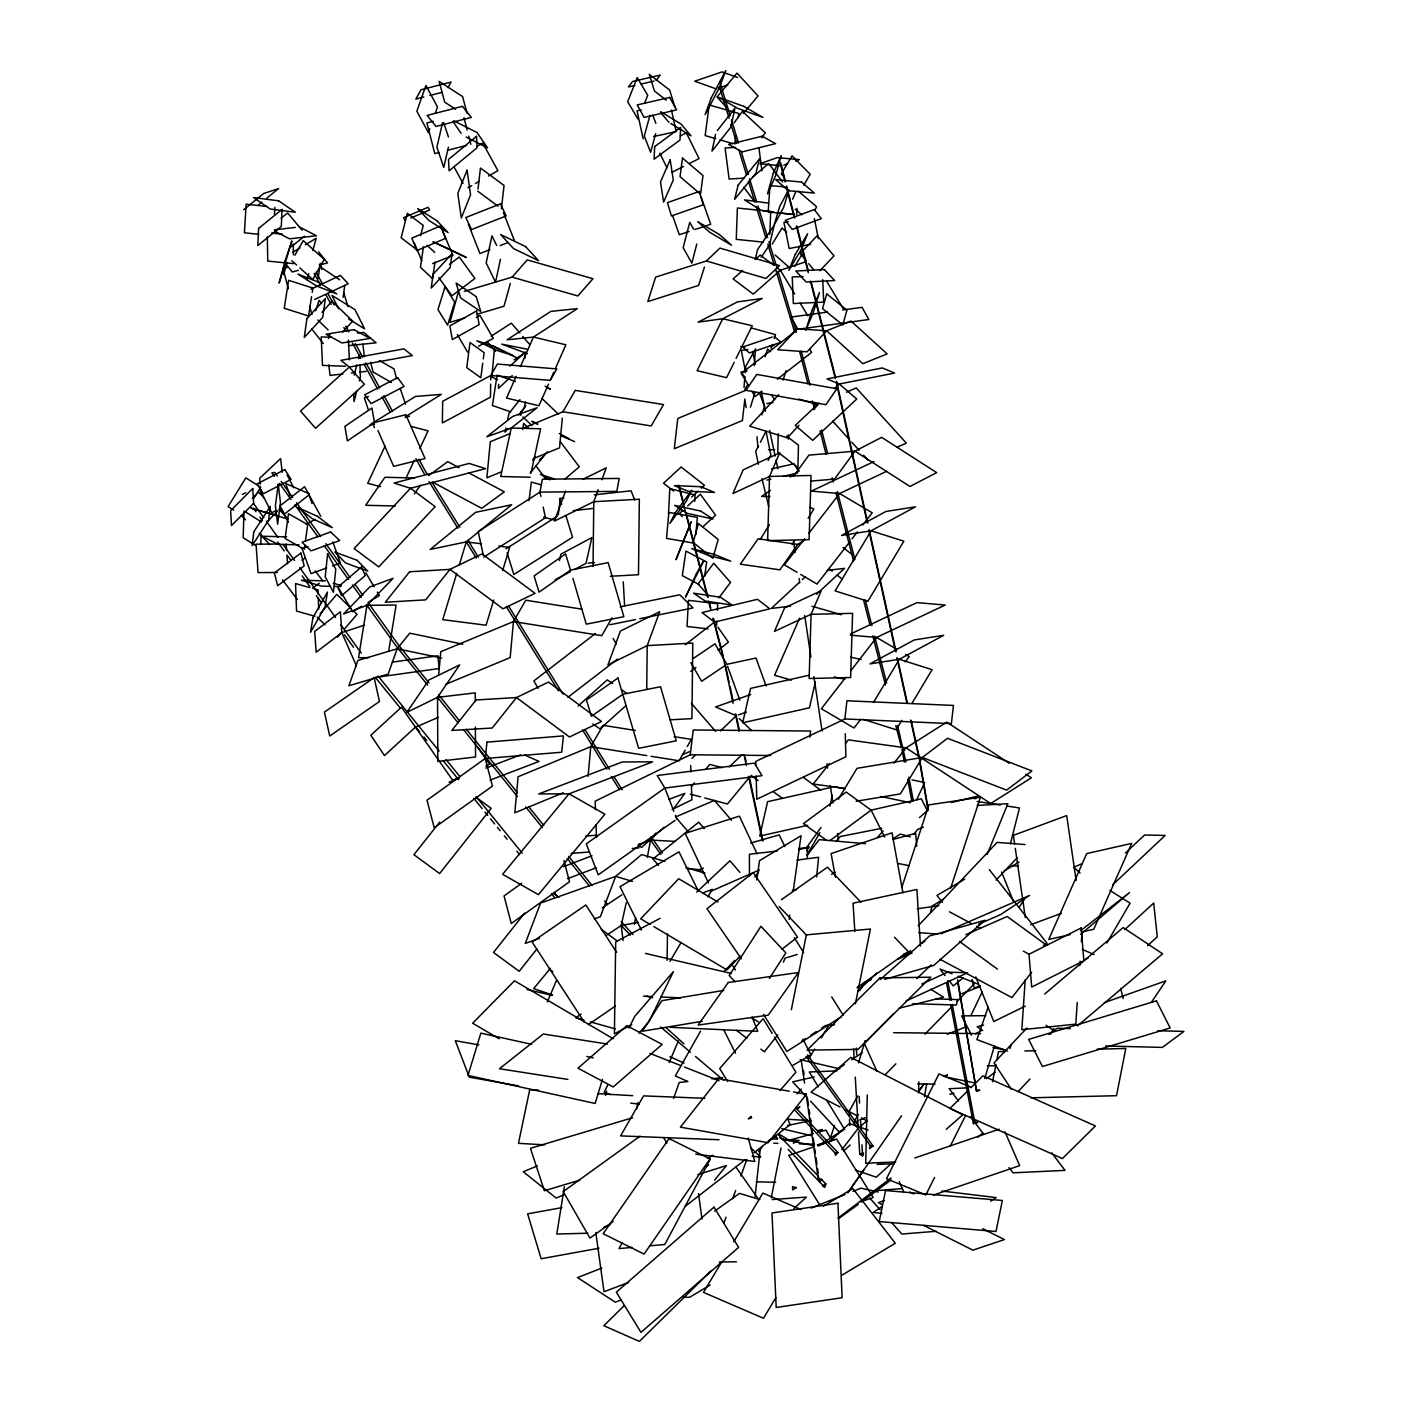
<?xml version="1.0" encoding="UTF-8"?>
<svg xmlns="http://www.w3.org/2000/svg" width="1412" height="1412" viewBox="0 0 1412 1412"><rect width="100%" height="100%" fill="white"/><g stroke="black" fill="none" stroke-linecap="round" stroke-linejoin="round"><path stroke-width="1.5" d="M593.04 566.441L593.799 501.701L598.194 489.752M646.714 688.756L647.225 645.602L659.686 611.731L620.397 631.058L607.919 664.911L647.225 645.602L692.78 643.095L691.915 718.62L670.206 719.82M667.099 960.284L667.47 934.003M490.652 384.152L490.458 397.143L442.362 422.947L442.68 401.308L490.794 375.504L497.359 364.049L556.769 368.92L550.186 380.357L490.794 375.504L490.723 379.828M867.268 1094.971L865.732 1163.241L895.667 1161.97M918.577 1092.782L918.824 1081.768M778.241 433.749L777.765 452.034L797.886 467.619L798.468 445.257L786.731 436.167M243.976 511.003L243.164 537.743L255.413 545.403M260.796 544.573L261.096 534.283M769.858 234.445L770.687 211.465L762.374 210.6M668.494 514.039L669.8 488.587L695.092 494.994L694.757 501.348M716.59 625.481L716.819 621.121M717.384 610.231L717.72 603.701L688.421 600.347L687.062 626.487L707.994 628.887M274.422 213.918L274.828 207.317M498.683 384.311L498.418 388.388L512.274 375.592M524.982 358.101L525.37 351.994L509.979 366.202M796.703 214.518L797.109 208.394M1025.218 979.84L1021.829 1029.719L1075.803 1024.141L1077.268 1002.449M1079.774 965.561L1080.056 961.219M1081.38 941.698L1081.98 933.032M744.018 387.417L744.848 376.969M745.165 372.786L745.66 366.52L755.526 348.923L754.202 365.655M438.638 675.007L440.773 651.691L513.456 621.58L601.741 635.665L611.996 617.874M588.063 776.353L590.781 746.666L603.065 725.309L635.365 730.463M695.798 534.671L697.351 517.357L668.864 512.415L666.517 538.378L692.992 542.985M562.329 418.128L559.54 447.816L533.312 458.653M816.595 876.976L818.607 857.278L796.88 860.12M639.177 843.864L638.753 847.941L632.188 848.471M755.12 1196.476L760.256 1148.997M976.733 1089.976L979.822 1090.258L976.574 1091.352L957.689 979.769M844.888 718.973L846.953 700.776L953.471 705.435L951.388 723.632L844.888 718.973L755.791 761.421L755.897 765.622M477.997 189.12L480.451 168.028L504.066 185.466L501.384 208.676M744.883 398.943L742.377 420.564L674.283 448.716L677.795 418.446L745.889 390.294L825.932 404.679L836.822 388.794L756.779 374.409L745.889 390.294M595.493 809.729L595.176 801.169L690.274 754.785L693.221 729.986L810.612 731.045L809.87 737.24M529.041 500.536L531.3 482.092L541.308 484.793M558.305 514.745L560.317 498.348M482.745 363.131L480.857 377.798L466.754 367.632L470.002 342.516L484.104 352.665L483.292 358.948M734.734 144.13L735.811 135.958M738.229 117.584L738.776 113.489L709.195 104.947L705.153 135.587L715.707 138.641M318.124 278.446L319.747 266.462L339.604 279.788M304.304 549.303L304.868 545.191M305.433 541.061L307.692 524.576L288.472 513.756L285.083 538.501L302.38 548.227M343.116 297.42L344.74 285.436M756.761 879.976L759.497 860.667L801.045 835.745L793.156 891.501M789.22 919.371L789.82 915.082M704.588 576.378L706.688 562.029L685.95 551.068L682.331 575.655L699.311 584.621M423.494 246.641L420.441 267.292L432.566 278.605L435.002 262.085M520.834 415.34L521.505 410.998M311.575 296.679L308.54 316.006L284.253 308.257L288.63 280.317L312.917 288.083L312.246 292.372M564.359 1186.786L556.805 1234.035L587.674 1233.223M388.671 651.161L396.101 605.06L366.979 605.342L343.645 613.92L369.732 586.933L393.065 578.355L366.979 605.342L358.524 657.727L368.92 657.621M924.507 1096.771L926.59 1084.028M522.652 429.495L523.658 423.371L528.053 427.677M634.376 924.242L635.629 917.765M647.278 857.331L650.614 840.069L655.68 833.151M771.323 1197.623L781.03 1147.991M992.565 1081.68L995.937 1064.507M996.784 1060.218L998.478 1051.622L1005.062 1051.463M791.355 1009.686L806.358 934.85L870.41 929.008L855.39 1003.861M505.92 427.977L505.037 432.16L507.773 428.736M507.667 419.611L508.991 413.345L519.951 399.614M525.511 401.873L524.205 408.139L518.716 415.004M636.583 1108.949L637.942 1102.507M715.566 134.334L711.983 151.137L730.904 127.08L734.928 108.177L717.367 130.522M500.466 259.261L495.541 282.171L486.152 262.914L491.958 235.839L496.671 245.476M531.018 473.02L540.637 428.771L511.25 428.03L486.787 436.785L512.644 416.487L537.107 407.75L511.25 428.03L500.695 476.497L530.1 477.238M623.08 940.516L621.209 925.495L626.31 902.533M559.452 560.582L560.899 554.157L591.84 537.601L586.015 563.335L574.402 569.548M815.342 681.996L809.447 707.8L742.677 722.803L750.549 688.403L808.97 675.271M829.956 806.04L832.409 795.291M442.538 122.738L436.926 147.13L443.739 167.463L448.416 147.13M755.226 259.473L757.52 249.642L774.147 225.338L769.54 245.017L761.227 257.16M930.632 911.94L932.026 906.133L943.181 899.409M420.652 235.645L423.229 225.443L407.362 213.3L401.167 237.781L417.052 249.942M1010.392 843.794L1019.499 807.964L1006.809 806.023M354.2 375.151L356.848 364.773M358.436 358.542L359.495 354.394L359.654 358.454M356.689 391.248L354.041 401.608L353.724 393.507M359.354 380.869L360.413 376.704L359.919 364.543M696.787 244.047L691.845 263.126L683.161 247.735L689.744 222.319L693.61 229.15M605.572 1095.359L606.666 1091.211M307.11 279.911L308.787 273.681M283.671 274.634L287.007 262.438M312.829 250.506L316.164 238.31L305.398 244.717M307.181 279.329L308.275 275.34M649.979 115.254L644.296 136.011L650.597 152.284L655.715 133.593M806.058 1056.335L870.286 1145.697L869.492 1148.556L873.057 1146.032L807.558 1054.905M458.017 293.29L449.916 322.36L464.477 318.018M510.367 283.371L503.996 306.227L476.956 314.294M858.478 1062.901L865.132 1040.556M984.746 1078.521L994.419 1046.01M456.747 573.396L442.733 619.639L486.081 625.234L493.723 600.012M459.288 564.994L466.295 541.873L511.691 504.755L475.615 512.327L430.201 549.444L466.295 541.873L481.474 543.832M502.654 570.589L509.644 547.468L498.807 546.073M602.483 1079.28L595.158 1103.478L468.007 1075.45L480.839 1033.125L531.689 1044.333M788.937 190.002L783.642 207.37L773.935 225.532L779.83 206.24L788.567 189.896M704.447 267.08L698.605 285.418L647.843 301.568L655.627 277.123L706.388 260.973L719.926 248.106L779.512 265.597L765.975 278.464L706.388 260.973M750.39 407.185L755.032 392.607M761.862 414.881L764.527 406.55L759.268 392.412M315.723 310.693L319.059 300.332L321.636 303.598M328.502 338.545L329.826 334.415M765.127 356.742L767.616 349.029L770.652 351.747M771.058 348.393L772.329 344.457M774.217 338.562L775.488 334.644L751.096 327.902M783.025 380.146L786.131 370.526M859.731 1154.028L862.608 1155.846L863.509 1153.074L859.731 1154.028L858.461 1132.053M901.791 887.53L928.849 804.875L980.44 797.198L950.682 888.113M830.415 1137.913L834.545 1125.541M988.312 1006.738L976.892 1039.603L1007.515 1051.075M429.813 128.774L428.418 132.728L416.84 111.213L425.93 85.461L437.508 106.977L435.408 112.925M673.577 1098.465L679.225 1082.492L687.909 1081.521M1009.862 1048.604L1011.274 1044.633M723.791 1223.41L726.015 1217.232M732.704 1198.682L735.67 1190.44M740.876 1176.019L746.807 1159.517M825.861 1183.944L822.596 1185.868L824.679 1187.174L825.861 1183.944L821.255 1179.197M565.506 491.147L554.492 521.01L593.799 501.701L639.354 499.213L638.489 574.737L610.284 576.272M601.865 479.78L606.26 467.831L582.697 479.427M644.543 103.323L647.72 95.275L637.2 77.572L627.687 101.752L638.206 119.438M783.431 962.119L785.037 958.166L797.215 954.477M987.164 854.454L1007.85 803.71L977.298 805.422M792.609 199.216L795.803 191.644M814.918 210.441L816.524 206.664L798.257 191.149M547.379 1001.902L556.522 980.369M669.217 1062.442L678.36 1040.909M799.598 618.174L774.57 675.254L791.426 680.107M516.104 376.422L506.555 398.06L538.96 405.756L548.509 384.117M520.428 366.59L533.454 337.08L577.314 308.646L550.927 311.364L507.049 339.798L533.454 337.08L565.877 344.793L555.463 368.391M550.256 380.181L553.716 372.327M385.088 446.068L367.702 483.31L380.516 486.628M406.126 477.891L414.351 460.241M419.841 448.486L428.083 430.836L411.016 426.406M916.6 799.81L923.819 784.454M970.962 1015.44L982.152 992.036M628.993 1028.06L634.606 1016.552L673.436 971.562L649.114 1021.494L639.054 1033.16M607.937 1084.61L604.195 1092.235L610.284 1094.635M734.187 362.302L726.58 377.675L697.087 370.668L722.75 318.741L762.109 298.479L737.435 301.903L698.075 322.165L722.75 318.741L752.243 325.766L736.076 358.454M859.749 990.642L863.491 983.07L871.416 979.504M934.567 1177.484L925.813 1194.94L886.489 1178.72L938.962 1073.914L970.415 1086.887M950.117 1146.42L965.649 1115.374M758.509 445.892L755.702 451.328L758.385 464.23M760.38 442.256L765.992 431.366L770.881 455.017L768.093 460.471M622.11 1242.772L619.021 1248.596L632.099 1247.414M710.342 1159.005L664.823 1244.466L649.555 1245.843M974.615 1121.481L977.633 1122.575L973.433 1123.652L974.615 1121.481L952.27 1004.532M857.772 1095.888L849.353 1111.103L849.442 1115.251M853.96 1122.169L858.178 1114.562M744.671 389.836L747.636 384.558M447.939 87.65L451.063 82.072L421.041 89.768L415.816 99.069L423.829 97.004M700.564 1031.095L675.324 1075.944L687.167 1081.186M294.914 255.201L303.262 240.605L324.23 259.42L312.74 279.488L299.838 267.909M685.208 750.09L679.066 760.768L651.073 756.303M687.256 746.524L691.368 739.394L674.142 736.64M562.911 411.757L575.284 390.383L663.534 404.573L651.179 425.947L562.911 411.757L522.564 428.436M806.252 848.047L820.972 827.52M806.923 855.125L819.931 832.603M1106.832 943.039L1130.077 903.203L1109.885 890.425M669.959 961.396L681.113 942.439M707.853 896.902L712.319 889.313L702.558 893.002M803.746 185.166L810.188 174.241L792.008 155.832L781.26 174.029L784.295 177.1M873.481 702.47L899.32 659.28L943.71 635.312L914.27 639.954L869.88 663.922L899.32 659.28L932.114 669.676L911.887 703.458M901.774 720.367L896.161 729.757L863.367 719.361M721.408 1262.416L703.476 1292.386L763.486 1318.278L775.823 1297.663M733.728 1241.819L762.868 1193.105L800.886 1209.502M809.076 1058.294L814.636 1049.045M821.29 1037.944L829.056 1025.006M838.304 799.28L856.996 768.322L922.336 757.467L947.576 738.282L1031.89 770.934L1006.65 790.138L922.336 757.467L900.344 793.915L856.078 801.257M772.135 244.17L782.001 228.091L786.713 232.221M794.568 266.568L802.228 254.072M760.274 539.525L769.381 524.682M792.185 544.308L794.462 540.602M808.123 518.345L813.806 509.061L809.906 507.332M254.054 497.959L260.708 487.175L245.829 477.874L228.091 506.626L233.668 510.12M769.399 978.445L785.849 952.906L760.944 926.307L729.21 975.568L735.087 981.817M1050.369 1034.025L1053.987 1028.642M1151.345 1002.379L1165.818 980.863L1104.29 1002.644M1019.164 907.192L1024.018 900.009M414.369 493.935L420.388 485.181M864.038 1169.454L847.747 1192.893L901.562 1115.833M919.071 1090.911L924.083 1083.692M919.088 1090.805L924.083 1083.639M797.709 544.432L779.865 569.83L740.312 564.182L758.156 538.784L797.709 544.432L804.769 540.002M806.746 850.43L809.252 846.865L799.015 849.671M841.87 1149.633L857.561 1129.176M754.89 877.011L758.703 871.751M734.063 122.897L742.465 111.354L765.339 132.869L761.739 137.811M793.668 476.038L808.952 455.123L854.966 451.187L881.653 437.332L936.668 472.632L909.963 486.487L854.966 451.187L834.563 479.074L810.47 481.139M758.615 1151.698L762.427 1146.473M673.436 808.97L684.838 793.403L668.917 799.368M519.793 413.981L525.899 405.738M656.103 80.572L660.198 75.118L632.558 81.49L628.464 86.944L634.853 85.479M718.814 597.929L730.533 582.415L713.731 563.264L698.128 583.95L707.924 595.123M807.187 855.284L819.189 839.628L865.556 843.705M804.593 538.749L784.384 564.835L797.074 572.319M808.635 533.524L839.593 493.529L886.612 471.326M849.336 542.349L817.018 584.074L800.71 574.455M852.018 538.872L857.402 531.918M862.785 524.946L872.21 512.785L839.593 493.529L811.37 491.111L874.063 461.512M845.629 677.425L821.396 708.718L854.013 727.974L860.755 719.273M851.012 670.471L876.605 637.43L945.175 605.042L916.935 602.624L850.324 634.076M905.18 661.893L909.222 656.668L905.604 654.533M1031.642 972.286L1011.927 997.596L939.968 959.295M913.635 834.457L917.588 829.444L923.483 827.15M439.679 822.102L413.91 854.701L439.626 873.551L491.164 808.37L475.738 797.056M524.699 913.017L493.512 952.465L519.21 971.315L536.842 949.023M777.747 1034.908L764.351 1051.816L760.874 1049.134M829.409 763.645L813.188 784.031L845.276 788.478M845.611 743.259L848.33 739.87L906.063 747.866L990.677 803.534L1031.378 777.783L1025.853 774.164M893.902 763.151L906.063 747.866L946.764 722.132L1009.298 763.274M532.677 460.259L535.289 456.994M530.259 473.055L547.256 451.805M714.56 1180.15L726.456 1165.553L697.81 1174.643M691.721 786.29L694.492 782.919M705.612 769.452L709.777 764.386L722.15 767.687M749.648 777.041L727.445 803.993L704.747 797.957M550.451 968.297L533.63 988.647L552.41 994.931M743.383 113.454L758.032 95.928L737.011 73.089L717.014 96.987L726.827 107.647M835.975 841.587L840.228 836.539L881.847 828.279M877.487 837.51L883.171 830.803M320.065 613.92L336.85 594.364L350.829 608.219M337.468 637.2L341.669 632.311M344.457 629.046L357.042 614.379L353.935 611.29M779.971 1090.523L795.891 1072.22L774.447 1037.132M797.074 1093.876L801.292 1089.058M512.115 277.14L527.241 259.914L592.969 278.729L577.843 295.955L512.115 277.14L464.266 291.419M795.68 1107.732L837.863 1152.616L835.445 1155.316L835.18 1153.127L794.497 1109.85M322.024 312.246L331.996 301.18L352.647 321.106L342.675 332.173M778.665 394.725L749.666 426.159L787.402 437.844L798.998 425.277M813.506 409.551L817.848 404.838L798.98 398.996M1026.93 1027.954L994.03 1062.883L1011.521 1089.534M1018.017 1091.705L1029.966 1078.997M918.294 925.725L997.119 842.399L1025.041 844.553M996.007 880.117L1017.222 857.702M819.86 270.769L833.998 255.872L817.195 235.663L800.233 253.525L805.828 260.267M740.153 956.048L726.986 969.92L653.809 926.572M267.698 521.328L277.635 510.862M724.091 971.35L734.752 960.46M893.425 1013.834L864.373 1043.486L876.976 1071.443M885.165 1074.744L895.861 1063.818M924.913 1034.166L952.447 1006.085M957.036 1001.39L973.856 984.235L972.056 980.246M252.324 498.401L258.52 492.117L264.256 497.977M624.086 1305.747L603.824 1325.709L639.389 1341.4L711.136 1270.729M967.908 1090.664L949.905 1108.455L1062.406 1158.581L1095.43 1125.964L982.928 1075.838L970.927 1087.699M691.968 758.42L695.128 755.367M720.438 730.957L736.252 715.707L715.584 706.953L750.76 694.51M729.21 766.981L741.865 754.785M857.878 991.083L876.94 972.886M916.865 978.551L931.179 964.908M696.681 892.119L729.951 860.79L739.923 872.387M1125.488 852.972L1144.567 835.004L1165.147 835.445L1112.656 884.847M818.854 403.232L795.274 425.365L812.73 440.35L856.749 399.014L839.293 384.029L826.991 378.91L882.306 367.932L894.608 373.05L839.293 384.029L834.563 388.459M799.227 582.503L771.27 608.448L790.596 606.172M802.334 579.608L805.44 576.731M816.507 594.311L844.447 568.365L827.273 570.377M691.668 497.042L698.075 491.147M701.287 488.199L704.482 485.251L681.131 467.037L663.516 483.239L673.524 491.041M682.878 510.35L679.684 513.28L682.208 516.774M687.644 505.955L700.405 494.235L715.549 515.168L702.805 526.888M818.342 1179.108L819.454 1181.72L821.925 1179.444L818.342 1179.108L806.111 1094.035M1124.782 929.608L1153.692 903.062L1157.275 936.827L1147.638 945.669M860.808 1126.211L867.286 1120.263M843.723 1150.939L850.2 1145.008M828.438 1142.626L849.371 1123.564L857.684 1126.405M892.384 1162.535L876.27 1177.202L855.495 1170.071M793.95 1208.443L806.481 1197.094L772.135 1199.547M578.126 706L607.266 679.86L612.614 683.567M625.904 705.665L600.012 728.91L592.881 723.95M664.169 827.15L641.507 847.465L637.942 844.994M919.477 817.636L927.596 810.4M974.792 798.927L978.039 796.033L951.37 802.51M880.223 979.593L929.573 935.962L984.87 920.271L933.861 965.349L884.724 979.31M742.659 270.504L733.093 278.923L753.284 294.102L780.377 270.239L805.158 261.997M755.402 259.279L760.185 255.06L773.652 265.174M946.234 1129.3L962.755 1114.809L850.73 1057.359L811.088 1092.147L840.052 1107.008M539.384 459.818L542.614 457.047M564.712 479.286L579.273 466.79L560.405 441.779M1080.639 930.684L1129.529 892.596L1080.745 934.338M1044.668 994.048L1123.175 927.578L1162.606 953.824L1077.427 1025.959M752.384 177.312L768.746 163.51M243.658 209.77L263.62 193.532L278.605 188.555L266.956 198.033M258.643 204.811L261.961 202.093M963.266 977.775L953.276 985.894L949.164 980.722M281.094 218.189L287.624 212.947L302.115 230.227M291.366 246.729L304.445 236.245M977.722 1137.207L982.823 1133.183M837.969 1218.079L891.078 1177.961M891.007 1179.92L861.691 1201.841M796.121 330.62L741.282 373.421L748.713 385.882M761.915 391.212L755.067 396.56L751.89 391.212M777.341 379.175L811.618 352.418L809.5 348.852M782.089 949.129L797.515 937.091L753.267 872.634L706.988 908.728L741.406 958.854M684.573 1206.872L745.165 1159.676M753.814 1152.933L790.173 1124.623L787.472 1118.586M685.314 644.719L714.419 622.11L769.822 608.837L757.467 599.306L702.064 612.596L714.419 622.11M690.786 671.459L695.922 667.452M718.161 650.173L728.433 642.178L717.914 627.122M595.476 633.494L533.877 680.919L538.113 688.297M567.942 697.263L617.556 659.069M449.475 264.397L459.306 256.984L474.891 278.482L451.964 295.779L438.761 277.582M301.974 560.299L305.327 557.793M312.493 588.257L319.236 583.244M1048.939 1034.431L1057.217 1028.271L1070.314 1028.589M830.15 840.44L871.116 810.117L921.295 798.786L927.119 810.364M986.406 1078.627L995.248 1072.132M428.683 475.65L447.763 461.653L459.077 467.69M838.887 1218.45L858.196 1204.401M640.042 1136.166L563.194 1191.569L589.969 1238.112L613.214 1221.362M521.699 883.277L504.066 895.932L511.285 923.519L569.513 881.759L563.953 860.543M714.631 1211.108L739.517 1193.405L759.885 1199.529M675.06 820.301L598.264 874.822L586.28 843.846L664.858 788.055L762.021 775.665L754.379 763.133L657.215 775.523L664.858 788.055L673.859 811.282M781.454 899.673L827.45 867.215L860.985 902.233M856.943 987.747L908.251 951.547L894.52 937.233M570.536 570.113L539.066 592.14L534.089 575.919L565.559 553.892L570.536 570.113L608.148 562.611L623.857 616.691L586.245 624.192L572.954 578.443M374.145 677.619L324.425 712.107L329.737 736.005L379.457 701.499L374.145 677.619L439.22 668.529L437.808 655.786L392.254 662.14M588.451 1024.582L615.314 1006.085M581.109 1014.134L575.725 1017.823L584.091 1020.152M374.462 422.541L347.387 440.915L344.881 426.389L371.938 408.015L374.462 422.541L405.844 414.722L425.047 458.547L393.666 466.366L377.957 430.501M770.546 490.37L761.58 496.442L769.875 496.583M790.296 476.991L799.263 470.92M693.38 658.363L715.001 643.801L726.862 664.311L756.002 658.045L766.081 685.914M725.062 665.511L701.64 681.29L690.856 662.652M833.504 1071.937L844.358 1064.666M851.595 1059.812L862.432 1052.54M602.183 907.969L621.915 894.784M606.86 935.079L621.209 925.495L638.048 922.371M910.634 950.717L898.05 959.083L912.152 952.976M921.401 943.551L925.001 941.169M892.931 838.94L900.274 834.068L910.316 836.822M704.959 1167.406L708.612 1165.006M801.822 1041.05L805.475 1038.667M810.929 1035.102L816.383 1031.537M821.837 1027.971L825.473 1025.589M882.359 1206.43L873.234 1212.378L881.918 1213.438M990.677 1201.135L996.148 1197.57L941.928 1191.04M491.094 336.232L511.373 323.171L519.881 333.073M514.197 359.831L525.264 352.7M483.698 557.158L545.473 517.745L543.179 507.067M841.552 1016.64L786.872 1051.463L763.504 1014.434M841.499 1131.047L818.042 1145.979L833.962 1139.643M854.136 1122.999L857.755 1120.687M505.902 548.88L557.281 516.227M831.562 874.399L835.233 872.104M405.12 416.893L441.356 394.354L415.41 396.472L370.138 424.641L374.462 424.288M361.543 606.313L352.629 611.678L339.039 588.91M368.691 602.024L379.387 595.582L377.304 592.087M1004.144 870.957L1019.04 861.991M823.249 1206.254L852.848 1188.551L895.314 1243.231L841.676 1275.354M292.813 252.183L299.997 247.912M710.165 1285.026L689.674 1297.24L683.231 1297.31M964.59 879.235L936.968 895.437L942.333 902.286M1043.362 945.458L1047.033 943.287L989.353 869.704M792.238 1065.707L810.876 1054.905L803.04 1039.214M1084.61 959.931L1088.405 957.76M477.132 146.266L482.763 143.053L497.906 170.675L488.534 176.023M467.937 187.796L471.679 185.66M475.42 183.507L479.18 181.371M768.428 1140.702L775.965 1136.431M707.483 1158.422L713.06 1155.316M306.122 524.293L315.282 519.316M476.303 317.418L479.974 315.441L493.3 338.333L478.615 346.222M975.551 1033.813L981.181 1030.795M555.075 579.873L570.536 571.613M660.039 918.365L615.703 941.857L614.397 1033.831L631.746 1024.653M275.446 510.862L271.757 512.75L259.543 489.152M680.478 135.834L686.338 132.887L699.064 158.603L689.303 163.527M671.724 172.423L683.443 166.492M1025.2 1006.138L993.801 1021.529L975.78 976.927M672.094 809.482L691.915 799.81L691.368 784.807M242.352 494.394L245.812 492.735M310.887 289.213L340.433 275.375L348.199 283.794L314.7 299.468M793.315 1143.208L799.192 1140.472L781.948 1139.413M830.38 1025.924L834.351 1024.106M921.807 984.023L947.646 972.162L967.679 972.727L906.063 1000.967M846.618 392.148L856.219 387.912L906.345 443.139L896.744 447.375M710.289 891.519L759.515 869.88M965.843 934.638L1007.144 916.494L1046.892 945.405M438.391 717.296L415.075 727.462L384.47 755.561L370.826 735.264L401.432 707.183L452.758 780.359L458.582 777.818M485.781 765.957L489.664 764.263L478.368 748.395M1073.932 867.197L1081.91 863.72M940.886 933.861L1029.489 895.455L1000.737 914.552L978.587 924.154M410.733 218.048L429.548 210.017L428.048 207.282L403.585 217.713L405.103 220.448M682.49 754.661L690.256 751.343M675.501 816.983L714.384 800.41L731.504 820.266M510.438 433.431L490.264 441.762L486.893 477.821L501.013 471.979M445.539 684.379L510.156 657.621L513.456 621.58L525.758 600.206L581.744 609.154M563.247 792.75L514.798 812.818L518.08 776.776L590.781 746.666L646.767 755.614M537.46 1165.888L523.252 1171.731L556.116 1198.047L564.235 1194.711M432.637 263.62L452.987 255.36L442.574 231.056M686.444 868.398L699.364 869.651L703.317 868.062M811.07 1208.09L844.994 1194.552M852.972 1191.357L860.949 1188.163L878.193 1192.028M859.731 1119.892L865.697 1117.527M961.678 993.748L979.822 986.617M947.223 1034.272L965.367 1027.142M489.999 249.589L479.921 253.542L468.343 224.102M500.095 245.635L508.161 242.476M601.777 1268.082L577.49 1277.578L615.297 1302.217L621.368 1299.834M980.405 985.682L974.262 988.065L972.197 979.663M449.034 782.16L459.253 778.259M485.834 768.128L520.587 754.873M489.999 780.165L539.049 761.456L524.452 754.908M563.388 866.686L591.999 855.76M567.536 878.705L596.164 867.798M603.718 1227.257L609.878 1224.928M628.64 1282.414L604.001 1291.733L595.793 1232.482M638.683 844.535L650.614 840.069L674.812 841.375M1030.689 924.719L1061.436 913.317M307.94 546.462L302.062 548.562L311.011 573.607L326.684 567.995M332.561 565.877L340.398 563.07L332.826 541.89M539.49 938.362L525.282 943.41L540.567 903.08L615.65 876.411L641.613 854.578L664.893 861.391M594.275 918.894L600.365 916.741L615.65 876.411L632.576 881.388M738.335 714.966L746.613 712.054M783.819 165.116L787.702 163.757M795.485 161.021L799.368 159.644L777.359 157.597L759.868 163.757L781.877 165.804M813.718 1146.862L788.761 1155.404L819.684 1204.718M817.866 1145.432L836.575 1139.043L873.234 1197.5L860.755 1201.771M718.143 88.232L727.904 84.914M914.905 1157.946L999.096 1129.194M933.403 1195.082L1019.658 1165.624L1004.938 1131.771M772.24 337.062L742.641 347.052L749.437 352.929L781.012 342.286L774.2 336.409M689.127 231.48L679.313 234.763L672.73 216.071M695.004 229.503L710.713 224.261L701.199 197.256M884.23 1200.624L878.317 1202.618L882.253 1204.595M364.543 625.075L341.828 632.629L316.129 652.22L314.7 631.393L340.38 611.802L341.828 632.629L356.424 665.882M368.461 396.472L364.314 397.813L368.355 409.762M405.438 417.528L409.586 416.187M632.594 1117.739L530.453 1148.309L544.361 1190.74L579.803 1180.132M750.602 843.088L779.195 834.898L784.86 846.547M788.673 1140.402L813.541 1133.554M817.672 1132.406L825.967 1130.129L830.98 1138.99M817.477 1144.761L823.69 1143.049M983.599 1025.041L977.21 1026.789L982.699 1030.478M892.843 839.487L915.647 833.309L916.776 846.335M433.255 121.308L426.901 122.95L434.79 153.59L439.026 152.496M447.516 150.307L466.595 145.401M429.83 95.469L441.85 92.398M287.289 267.345L283.053 268.421L288.295 288.86M298.444 270.327L292.196 271.916L284.589 262.455M319.218 265.032L327.531 262.914L318.635 251.883M949.782 1094.282L954.018 1093.206M899.091 1008.203L943.534 997.19L930.737 989.247M641.225 84.014L653.985 81.066M771.552 468.925L794.003 463.754L798.398 470.814M766.84 480.098L770.917 479.162M783.166 476.338L797.445 473.038M814.177 1076.95L792.679 1081.874L807.54 1097.918M843.07 1130.606L838.763 1131.594L810.523 1101.113M1070.172 934.603L1048.763 939.439L1086.71 853.572L1131.683 843.423L1093.718 929.29L1083.004 931.708M832.286 787.155L767.598 801.681L759.744 836.08L807.735 825.296M641.172 109.924L637.041 110.824L643.166 138.8M653.491 136.54L676.172 131.616L671.459 110.083M903.715 954.035L910.105 952.659M787.578 1125.452L810.982 1120.651L788.214 1119.31M620.186 606.842L679.772 594.787L692.992 607.937L639.777 618.703M609.984 624.739L635.524 619.568M835.18 1153.127L837.863 1152.616M788.214 221.649L783.925 222.478L789.184 248.53L810.629 244.329M766.928 403.603L773.158 402.402M561.923 1207.631L527.647 1213.843L541.149 1258.745L598.97 1248.243M792.308 890.319L796.597 889.56M747.107 370.932L740.982 372.027L744.901 377.198M723.95 990.377L661.893 1000.667L642.372 1031.219L702.293 1021.3M747.866 349.452L741.335 350.476L745.501 371.78M769.628 346.099L773.988 345.428M917.323 908.816L938.821 905.621M827.661 312.052L791.108 317.082L797.833 329.278L868.804 319.518L862.061 307.322L842.717 309.987M777.306 851.03L749.419 854.242L749.454 875.775M798.751 848.541L807.329 847.553L807.329 858.319M274.599 229.803L295.302 227.42M711.789 1078.803L722.626 1077.585M342.816 373.986L330.055 375.398L328.784 364.949M351.306 373.033L355.559 372.556M359.813 372.08L366.185 371.374M563.865 498.189L559.523 498.648L561.711 504.19M594.223 494.853L631.093 490.811L634.729 500.042M573.29 510.614L592.811 508.479M357.324 333.055L363.749 332.402L376.104 342.816L348.287 345.658M588.133 563.141L594.487 562.558M825.914 1025.43L834.457 1024.653M585.874 836.045L596.799 835.163M571.03 853.466L588.504 852.036M872.581 1190.969L902.497 1188.551M936.085 1231.282L901.88 1234.053L891.696 1222.651M735.581 147.377L725.08 147.995L729.121 179.024L743.842 178.159M803.075 276.487L792.238 276.999L793.367 303.545L823.69 302.133L822.737 279.664M968.685 1087.787L949.182 1088.723L958.501 1100.989M837.122 1070.878L809.235 1071.99L818.378 1086.852M877.152 1164.37L894.325 1163.664M1024.812 1050.969L1035.79 1050.704M1097.248 1049.169L1125.788 1048.463L1116.521 1095.694L1030.901 1097.812M719.29 1262.01L736.446 1261.834M985.788 1015.669L961.625 1015.881L971.509 1035.084M987.306 1065.813L996.078 1065.725M279.7 544.026L256.049 544.185L258.061 572.601L277.405 572.478M768.481 449.704L774.747 449.757M690.274 754.785L770.705 755.508M893.655 1032.701L980.652 1033.637M917.676 1083.922L935.079 1084.098M414.599 477.944L384.911 477.291L365.655 505.302L395.342 505.973M286.724 536.842L261.802 536.242L278.217 544.326L298.991 544.82M1157.699 1030.742L1183.909 1031.395L1162.394 1047.404L1105.614 1045.992M773.582 1143.208L777.888 1143.314M799.386 1143.861L814.442 1144.249M756.338 1181.791L775.682 1182.285M325.325 580.879L301.568 580.244L321.459 586.086L330.108 586.315M334.432 586.421L340.91 586.598M936.032 998.902L957.777 999.59L956.383 1005.026L912.876 1003.65M331.644 337.291L321.195 336.903L322.518 365.39L345.499 366.255M704.835 1098.307L643.572 1095.888L620.574 1135.883L719.043 1139.749M643.448 996.184L652.168 996.572M660.887 996.978L680.496 997.878M670.576 1027.318L757.75 1031.325L752.208 1017.117M538.501 1090.152L529.729 1089.64L518.469 1143.332L544.767 1144.867M597.664 1093.629L632.717 1095.677M771.164 1138.743L777.624 1139.131M918.683 932.626L938.027 934.109M785.284 186.913L769.928 185.625L768.181 212.118L794.515 214.324M850.536 635.188L876.605 637.43L896.532 649.185M271.563 233.068L282.329 234.127M293.555 263.62L267.733 261.096L267.327 237.022M1012.122 865.627L1018.37 866.244M752.119 1156.216L760.786 1157.081L751.078 1148.132M758.209 210.176L737.382 208.023L736.252 239.352L763.31 242.14M266.639 206.434L246.165 204.21L244.4 232.786L258.731 234.339M870.286 1145.697L873.057 1146.032M630.687 1103.107L639.424 1104.202M695.798 1154.169L754.838 1161.476L748.219 1138.125M767.952 203.063L744.459 199.869L761.086 210.317L773.917 212.065M780.324 212.947L791.002 214.395M977.228 801.504L1000.473 805.052M607.442 1044.033L543.267 1034.025L499.46 1068.743L567.906 1079.421M789.308 1091.211L718.655 1078.697L680.407 1127.164L768.199 1142.714L806.428 1094.247L793.579 1091.97M992.971 1047.722L1005.926 1050.016M478.844 1044.88L455.299 1040.679L469.296 1077.162L518.539 1085.952M526.994 349.152L501.772 344.157L527.364 353.688M782.707 1139.36L814.336 1145.679M898.279 863.509L909.099 865.68M857.666 986.812L861.991 987.676M947.576 1077.374L975.41 1083.075M462.889 644.207L409.78 633.176L397.125 648.779L388.194 674.053L348.905 685.773L357.836 660.498L397.125 648.779L441.744 658.027M850.518 657.198L861.108 659.439M834.245 676.983L844.835 679.207M912.011 779.865L924.719 782.548M834.368 786.678L844.958 788.92M880.929 796.509L910.563 802.757M586.774 1056.458L593.146 1057.87M645.46 953.418L731.275 973.45M646.237 996.148L652.679 997.649M526.976 989.477L552.357 995.425M800.163 1059.582L839.84 1068.902M781.701 1128.7L810.929 1135.566M690.292 794.126L700.617 796.862M543.532 517.127L553.539 519.81M740.7 346.434L744.759 347.546M286.548 518.681L250.93 508.143L274.387 514.78M590.357 1021.9L615.438 1028.924M309.846 587.604L295.549 583.562L296.555 611.078L314.947 616.285M313.923 588.769L318.018 589.916L318.177 594.152M719.943 139.859L732.616 143.53M811.953 606.225L841.428 614.732M333.285 583.209L341.245 585.556M686.038 867.586L705.082 873.181M554.281 478.986L540.39 474.361L549.833 479.851M861.832 1127.835L868.08 1129.971M515.38 381.452L497.112 375.151L492.417 405.526L510.685 411.845M737.646 77.501L722.009 71.906L694.704 81.208L716.202 88.903M779.724 1137.896L783.501 1139.36M649.979 1053.405L680.46 1065.442M684.52 1067.048L719.079 1080.692M939.986 968.985L952.094 973.803M958.166 976.221L978.357 984.252M1082.316 949.482L1094.106 954.494M546.515 387.488L550.503 389.2L545.138 386.129M537.743 423.829L531.83 421.27L537.566 424.288M560.811 435.637L574.613 441.621M669.994 1056.723L684.026 1063.059M504.172 351.641L494.606 347.034L491.835 376.969L497.589 379.722M509.908 354.412L517.551 358.101M909.857 1192.028L913.793 1194.023M982.734 1228.687L1004.409 1239.577L972.868 1250.149L923.624 1225.387M453.781 120.779L477.079 132.551L487.511 147.836L466.154 137.035M845.859 1109.973L857.437 1115.921M861.302 1117.898L867.092 1120.881M299.432 226.961L316.464 235.769L289.548 238.84L274.405 231.021M559.311 433.537L568.877 438.602M468.502 472.72L504.313 491.817L481.757 508.338L432.743 482.198M949.464 911.817L970.856 923.219M976.68 926.325L980.581 928.39M1023.347 951.158L1029.189 954.265M379.404 360.572L394.001 368.885L396.613 378.734M391.406 382.458L373.139 372.062L370.526 362.213M613.161 1038.738L514.48 980.793L472.667 1023.223L499.23 1038.826M718.09 902.074L678.695 878.741L640.677 918.806L650.067 924.348M751.255 1017.575L758.456 1021.97M660.975 111.795L681.202 124.203L690.997 135.87L670.771 123.479M348.605 318.953L364.596 328.82L355.012 309.652L331.908 295.39L338.615 308.804M778.7 1133.818L789.714 1140.649M245.723 512.097L261.467 521.946M455.529 109.218L444.692 102.176L439.15 81.367L462.624 96.616L467.054 113.278M1046.133 1025.341L1055.099 1031.307M621.527 689.744L626.875 693.468M826.655 840.405L803.463 823.62L846.141 792.044L871.116 810.117L884.689 837.104M959.472 941.486L997.49 969.144M601.247 929.308L617.256 940.974M549.286 969.038L552.833 971.632M803.34 777.412L820.813 790.226M751.043 775.347L758.032 780.483M773.758 792.026L782.495 798.433M553.628 893.567L558.764 897.344M477.768 191.238L498.012 206.187M777.024 267.698L780.377 270.239L794.656 293.943M666.34 100.199L654.444 91.003L649.308 74.342L669.694 90.103L674.83 106.765M736.57 1030.354L746.983 1038.402M842.999 547.45L851.595 554.139M828.667 568.506L832.109 571.172M837.263 575.196L842.417 579.202M660.622 1026.983L690.45 1052.24M695.428 1056.441L723.597 1080.286M795.185 209.117L801.839 214.748M775.117 255.025L789.237 267.397M291.772 260.673L296.626 265.015M666.252 1027.848L683.973 1043.856M1073.685 867.127L1080.056 873.022M427.13 245.335L434.702 252.413M541.731 398.308L558.446 414.157M522.828 416.875L531.953 425.524M317.824 319.995L328.149 329.949M739.323 718.673L751.59 730.569M317.276 617.185L325.042 624.881M699.364 869.651L702.399 872.704M241.275 515.433L245.582 519.828M778.33 1134.771L818.183 1176.019M774.429 1135.177L777.465 1138.319M788.125 1149.35L824.679 1187.174M779.195 906.592L806.623 935.238M279.064 509.379L288.083 518.945M259.243 533.365L269.763 544.538M633 934.656L621.192 921.612M621.209 925.495L630.246 935.115M832.603 421.094L848.806 438.955M851.754 442.203L859.131 450.322M863.562 455.193L867.974 460.065M869.845 1198.188L880.047 1209.607M704.323 828.526L698.693 822.19L652.926 859.043L658.557 865.362M691.439 703.352L715.672 731.487M676.93 818.625L688.332 831.862M522.705 336.391L529.8 344.652M486.981 341.457L495.488 351.359M660.534 112.342L668.935 122.35M808.635 263.638L814.23 270.38M378.151 676.172L439.114 751.06M446.033 759.568L459.888 776.582M476.515 797.021L522.246 853.183M554.104 892.331L558.269 897.432M375.415 677.495L400.373 708.136M416.999 728.574L419.77 731.981M423.935 737.082L426.706 740.488M443.333 760.927L458.582 779.653M473.832 798.38L482.145 808.599M484.916 812.006L487.687 815.412M490.476 818.819L494.624 823.92M497.395 827.326L500.166 830.733M504.331 835.851L507.102 839.257M516.81 851.171L519.581 854.578M551.457 893.743L554.228 897.149M429.036 682.931L398.608 645.16L367.967 602.43M438.708 694.951L459.447 720.72M466.348 729.298L517.498 792.82M528.565 806.57L543.779 825.455M568.648 856.36L592.157 885.553M604.601 900.997L607.372 904.439M427.589 685.014L395.766 645.496L366.396 604.53M437.261 697.034L458.017 722.803M463.542 729.669L517.48 796.668M525.776 806.976L542.385 827.591M567.271 858.514L589.404 885.995M940.922 970.397L945.052 975.568M311.699 328.872L323.26 343.557M1051.711 1152.845L1065.019 1170.371L1013.039 1172.825L1009.051 1167.583M970.468 1116.751L983.776 1134.277M535.783 465.66L545.844 478.986M315.194 570.907L322.589 580.72M282.559 579.891L297.35 599.553M769.999 165.186L782.477 181.936M743.806 187.249L753.796 200.663M253.507 503.431L263.779 517.692M266.339 521.257L277.882 537.301M283.018 544.432L294.561 560.476M299.697 567.606L335.615 617.521M340.733 624.651L361.26 653.156M253.419 508.196L255.978 511.762M259.826 517.11L262.403 520.675M277.793 542.067L284.218 550.98M288.066 556.328L290.625 559.893M302.168 575.937L309.881 586.633M316.288 595.564L321.424 602.695M344.528 634.782L353.494 647.261M662.457 852.989L651.144 836.734M650.614 840.069L660.887 854.366M277.299 476.003L274.758 472.455L271.881 472.738L274.422 476.285M281.129 481.351L292.637 497.377M296.467 502.725L320.718 536.542M325.837 543.673L350.088 577.508M355.206 584.621L362.866 595.299M279.541 483.416L291.031 499.442M294.861 504.79L317.859 536.842M324.248 545.756L348.517 579.591M352.347 584.939L361.278 597.4M735.934 1167.071L758.262 1198.876M771.111 394.495L774.782 399.755M453.005 121.485L461.106 133.363M616.656 952.359L585.821 904.968L532.112 941.981L584.303 1022.182M794.303 937.727L803.64 952.535M831.686 996.96L843.37 1015.475M731.945 964.449L735.458 970.009M431.984 482.163L459.818 527.188M467.937 540.319L478.368 557.21M508.514 605.977L563.017 694.157M585.045 729.792L609.402 769.205M614.043 776.706L622.162 789.837M429.019 481.545L457.876 528.229M465.942 541.308L476.338 558.111M506.343 606.666L558.287 690.68M582.521 729.898L606.754 769.116M611.378 776.582L619.462 789.661M826.391 1099.842L844.694 1129.529M772.188 1033.443L763.151 1018.67L719.714 1068.566L727.621 1081.486M826.602 281.147L843.088 308.522M800.145 303.068L807.84 315.847M365.814 572.813L374.162 586.827M457.347 334.538L467.584 352.135M663.64 1137.595L666.852 1143.19M613.143 638.524L616.32 644.048M316.094 272.181L322.448 283.759M327.76 293.396L334.115 304.974M345.763 326.172L348.94 331.961M355.295 343.54L362.707 357.024M365.902 362.813L379.669 387.876M383.905 395.589L392.377 411.016M418.87 459.235L427.342 474.661M314.17 273.469L320.542 285.047M325.837 294.702L331.132 304.339M343.857 327.478L345.975 331.343M352.329 342.922L360.801 358.348M363.996 364.137L377.763 389.2M381.999 396.931L390.489 412.357M415.922 458.653L424.394 474.079M453.94 166.775L463.03 183.348M308.045 493.053L320.771 516.315M280.6 508.02L288.419 522.334M287.13 474.979L293.714 487.687M723.668 1029.613L735.423 1053.123M659.775 153.202L667.029 167.887M698.446 891.29L678.978 851.842L620.027 886.683L641.419 930.067M757.044 853.801L739.394 816.154L685.191 833.327L708.436 882.871M899.25 1181.597L903.574 1191.552M414.087 242.617L421.888 260.849M1001.585 872.016L1013.869 902.427M503.431 212.612L514.215 240.111M652.697 115.166L655.856 123.303M675.36 815.165L676.86 819.031M727.586 666.305L739.835 700.158M312.052 503.59L308.522 493.494L285.701 483.486L289.954 495.594M400.161 388.335L405.544 404.238M373.068 423.688L374.409 427.659M443.686 122.738L448.451 136.964M565.841 515.504L572.566 537.213L513.844 574.507L507.12 552.816M719.82 82.09L730.163 115.696M731.451 119.896L738.564 143M741.141 151.419L748.254 174.523M749.543 178.724L756.655 201.828M757.944 206.028L767.634 237.551M768.922 241.752L776.688 266.956M777.977 271.157L796.421 332.155M719.379 86.732L729.069 118.237M731.01 124.538L736.817 143.442M738.758 149.743L746.507 174.929M748.448 181.23L754.908 202.234M756.197 206.434L765.886 237.94M767.828 244.241L774.288 265.244M775.576 269.445L794.762 332.526M343.716 292.425L347.899 306.528M309.581 306.28L311.981 314.346M679.507 487.528L683.902 504.437M686.091 512.874L707.994 597.364M709.089 601.6L710.73 607.937M713.484 618.491L723.332 656.509M678.448 485.181L707.483 597.1M708.577 601.318L710.765 609.772M712.954 618.209L723.897 660.445L733.057 703.335M463.983 117.761L467.143 130.01M468.731 136.134L470.831 144.306M780.695 162.786L785.566 181.866M786.66 186.119L794.797 217.925M796.968 226.414L808.352 270.963M811.053 281.57L835.463 377.022M780.607 164.498L784.948 181.46M786.572 187.814L794.162 217.501M796.333 225.991L808.264 272.64M810.417 281.129L835.357 378.663M801.345 351.306L810.082 385.317M814.459 402.332L815.554 406.585M821.572 429.972L827.591 453.358M837.422 491.641L854.931 559.682M865.309 600.082L871.875 625.587M874.61 636.212L886.648 683.002M897.573 725.521L905.939 761.95M799.704 351.747L807.946 383.799M812.341 400.884L814.547 409.427M820.037 430.784L826.073 454.293M832.127 477.785L833.221 482.057M835.975 492.735L853.554 561.093M863.438 599.535L870.021 625.181M872.775 635.859L885.412 684.979M895.843 725.574L901.35 746.93M320.153 263.267L321.724 269.41M761.986 478.633L768.693 506.449M1120.704 988.365L1123.158 998.584M836.557 381.275L867.745 523.04M869.157 529.482L896.09 651.92M897.502 658.38L907.439 703.476M911.217 720.667L919.247 757.185L928.213 809.041M836.451 382.917L867.144 522.475M869.033 531.071L895.49 651.303M896.902 657.745L906.822 702.841M910.616 720.014L919.106 758.668M752.596 351.447L755.367 364.261M761.333 392.006L765.48 411.227M769.611 430.431L775.135 456.058M776.053 460.33L777.888 468.855M725.433 664.999L729.104 682.155M730.022 686.461L733.216 701.464M735.97 714.348L739.182 729.369M745.13 757.256L746.048 761.545M749.242 776.565L762.992 840.934M735.352 714.066L739.005 731.222M744.036 754.82L746.33 765.533M748.625 776.265L762.356 840.599M540.884 496.406L539.966 492.135L542.385 479.197L619.215 478.439L616.797 491.376L539.966 492.135L478.209 531.547L483.257 555.022M814.336 218.613L818.395 238.646M744.954 401.167L746.224 407.644M908.834 777.112L913.387 800.939M947.717 980.705L951.441 1000.19M901.897 749.066L904.368 762.056M907.687 779.389L911.817 801.028M946.552 982.911L949.87 1000.243M950.682 1004.567L973.433 1123.652M902.939 892.825L892.013 832.815L831.121 853.607L835.427 877.187M919.477 760.821L928.072 810.506M957.548 981.181L976.574 1091.352M793.544 541.449L795.168 552.339M799.121 578.496L799.774 582.856M804.699 615.544L810.929 656.951M813.877 676.577L822.084 731.063M827.008 763.751L827.661 768.11M830.291 785.549L832.903 802.987M837.51 833.504L838.481 840.034M1076.12 880.506L1066.695 815.571L1013.392 835.339L1014.646 844.005M1015.281 848.33L1025.324 917.588M803.446 1070.42L804.081 1074.779M807.523 1098.783L808.476 1105.331M809.094 1109.708L809.729 1114.068M810.347 1118.428L810.982 1122.787M811.918 1129.335L812.553 1133.712M813.171 1138.072L814.124 1144.62M814.742 1148.98L815.377 1153.339M815.995 1157.716L816.948 1164.265M817.566 1168.624L818.201 1172.984M818.836 1177.361L819.454 1181.72M801.398 1061.312L804.54 1083.128M698.481 1193.652L701.993 1219.05M758.968 148.084L761.933 170.852M362.866 344.175L364.402 356.724M282.259 472.243L280.582 458.618L259.667 478.28L260.373 484.122M261.079 489.946L261.555 493.847M788.161 434.861L788.496 439.167M757.026 436.696L757.873 447.445M286.142 543.991L286.601 550.556M286.918 554.916L287.536 563.67M920.465 946.022L916.9 889.454L853.06 903.203L854.842 931.496M856.36 1048.128L856.749 1054.711M859.167 1096.489L859.555 1103.072M860.579 1120.669L861.091 1129.459M861.973 1144.85L862.608 1155.846M853.607 1048.551L854.242 1059.529M855.266 1077.109L858.196 1127.659M623.257 581.832L624.616 605.801M348.446 340.098L349.364 359.831M690.662 765.516L690.909 771.94M596.023 824.749L596.499 837.616M318.318 598.388L318.706 608.978M845.276 733.675L845.876 756.779L756.779 799.227L756.179 776.123M849.53 1119.398L849.671 1125.629M293.237 243.923L293.414 254.866M475.279 701.429L475.226 692.886L437.526 697.351L406.797 712.407L428.966 679.931L459.712 664.893L437.526 697.351L437.844 761.439L475.544 756.973L475.403 727.074M769.54 476.444L767.616 540.62L809.111 539.649L811.035 475.473L769.54 476.444L732.934 493.547L743.118 469.896L779.724 452.811L769.54 476.444M811.07 614.308L809.147 678.501L850.642 677.531L852.566 613.355L811.07 614.308L774.464 631.411L784.648 607.778L821.255 590.675L811.07 614.308M258.59 228.444L257.831 245.564L281.306 226.45L282.065 209.329L258.59 228.444M654.691 146.601L654.056 159.185L680.002 140.017L680.637 127.415L654.691 146.601M327.584 553.751L325.219 576.802L333.409 592.299L335.774 569.248L327.584 553.751M486.981 742.13L485.234 758.473L492.453 786.06L434.243 827.82L427.006 800.216L485.234 758.473L561.694 752.243L563.441 735.899L486.981 742.13M253.772 531.9L252.148 545.614L268.615 520.181L270.221 506.449L253.772 531.9M278.235 484.316L275.393 505.831L277.635 524.152L280.476 502.619L278.235 484.316M682.473 158.056L680.037 176.694L700.546 194.203L702.982 175.565L682.473 158.056M433.078 274.299L431.242 288.083L450.163 267.503L451.999 253.736L433.078 274.299M306.933 318.582L304.268 337.468L322.713 317.382L325.378 298.514L306.933 318.582M312.935 617.679L310.552 632.241L325.095 606.63L327.46 592.069L312.935 617.679M885.571 1190.545L879.199 1221.556L995.989 1231.493L1002.361 1200.465L885.571 1190.545M738.176 185.06L734.611 199.339L755.879 173.288L759.444 159.009L738.176 185.06M285.1 260.955L279.117 283.071L291.878 240.958L285.1 260.955M698.428 523.552L693.133 542.402L712.866 558.305L718.161 539.472L698.428 523.552M826.708 293.89L822.543 308.681L842.787 324.919L846.953 310.128L826.708 293.89M773.246 173.429L767.493 193.832L775.523 175.9L781.277 155.496L773.246 173.429M445.062 286.654L437.985 309.599L447.604 325.166L454.699 302.221L445.062 286.654M811.935 310.552L805.775 330.408L813.312 312.387L819.472 292.531L811.935 310.552M711.348 97.675L705.117 114.619L719.502 87.544L725.733 70.6L711.348 97.675M682.561 543.09L675.995 559.734L691.28 521.681L682.561 543.09M467.054 170.217L457.788 193.426L461.318 218.03L470.567 194.838L467.054 170.217M795.274 254.425L788.867 270.274L801.204 249.606L807.611 233.757L795.274 254.425M670.188 159.768L660.498 181.901L663.605 202.11L673.295 179.995L670.188 159.768M696.398 573.731L685.491 597.188L703.794 560.723L696.398 573.731M675.36 512.556L669.87 523.481L686.356 501.031L691.845 490.105L675.36 512.556M871.063 530.806L835.092 590.887L867.886 601.265L903.856 541.184L871.063 530.806L841.605 535.448L885.995 511.462L915.453 506.82L871.063 530.806M669.076 1138.549L603.171 1233.717L644.066 1254.103L709.971 1158.934L669.076 1138.549M728.257 982.487L698.11 1025.077L768.252 1015.14L798.398 972.55L728.257 982.487M409.604 571.772L385.317 602.253L425.7 599.853L449.987 569.371L482.039 553.91L535.024 593.34L502.972 608.801L449.987 569.371L409.604 571.772M476.109 699.964L451.805 730.445L492.206 728.027L516.492 697.546L548.544 682.084L601.53 721.514L569.477 736.993L516.492 697.546L476.109 699.964M569.054 793.826L502.584 874.293L538.413 894.661L604.883 814.194L569.054 793.826L538.696 793.95L622.286 761.968L652.644 761.845L569.054 793.826M799.704 1106.902L798.38 1108.473L796.262 1108.367L799.704 1106.902M797.215 328.731L777.659 349.752L807.082 351.817L826.655 330.779L850.995 321.036L887.142 353.918L862.82 363.678L826.655 330.779L797.215 328.731M410.521 488.27L354.13 548.58L378.734 566.9L435.143 506.608L410.521 488.27L394.072 483.063L469.155 463.436L485.604 468.643L410.521 488.27M252.748 488.517L230.633 510.667L231.48 525.564L253.613 503.413L252.748 488.517M879.941 977.916L807.117 1050.14L858.002 1049.398L930.826 977.192L879.941 977.916M349.346 367.085L300.509 411.051L315.564 428.26L364.384 384.293L349.346 367.085L340.892 360.36L403.903 348.87L412.357 355.577L349.346 367.085M822.155 1129.512L819.754 1131.665L817.936 1130.588L822.155 1129.512M713.978 1207.154L616.356 1292.157L640.977 1332.398L738.6 1247.396L713.978 1207.154M626.875 1025.677L577.967 1068.213L613.232 1086.922L662.157 1044.403L626.875 1025.677M361.507 566.971L337.839 587.127L341.58 595.688L365.249 575.531L361.507 566.971M476.515 136.364L448.504 159.415L449.087 170.817L477.115 147.766L476.515 136.364M751.131 1116.539L748.325 1118.833L751.608 1117.757L751.131 1116.539M304.498 486.769L279.876 505.99L284.624 513.968L309.246 494.747L304.498 486.769M947.381 1075.114L945.193 1076.756L943.498 1076.015L947.381 1075.114M300.915 553.08L274.387 572.937L277.67 585.733L304.198 565.877L300.915 553.08M617.944 678.025L586.474 700.052L591.452 716.272L622.921 694.245L660.534 686.744L676.242 740.823L638.63 748.325L617.944 678.025M796.35 1187.58L792.714 1189.928L792.485 1186.698L796.35 1187.58M476.621 310.94L449.828 325.925L452.37 339.568L479.162 324.601L476.621 310.94M397.619 377.639L364.667 394.83L371.109 403.638L404.079 386.447L397.619 377.639M284.818 469.561L257.072 483.945L263.373 493.759L291.101 479.374L284.818 469.561M1081.186 927.949L1029.013 954.247L1031.695 987.059L1083.851 960.742L1081.186 927.949M440.579 225.902L411.827 238.169L416.875 250.595L445.645 238.328L440.579 225.902M500.466 203.875L465.836 217.483L471.52 229.556L506.167 215.93L500.466 203.875M814.3 209.558L785.266 220.343L792.238 229.415L821.272 218.631L814.3 209.558M330.637 531.989L302.027 542.261L311.117 550.839L339.745 540.567L330.637 531.989M699.293 191.467L667.435 202.622L671.424 215.948L703.282 204.793L699.293 191.467M1156.446 1000.861L1028.66 1039.409L1042.391 1066.519L1170.177 1027.954L1156.446 1000.861M462.465 106.359L427.13 115.413L435.99 126.462L471.308 117.408L462.465 106.359M762.127 136.223L728.663 144.448L742.147 151.878L775.612 143.653L762.127 136.223M669.712 97.428L637.2 104.912L644.101 117.39L676.613 109.889L669.712 97.428M353.953 329.649L326.013 334.238L342.057 342.992L369.997 338.403L353.953 329.649M837.934 1203.218L771.993 1212.979L776.194 1307.477L842.117 1297.734L837.934 1203.218M824.361 269.568L795.821 270.998L806.128 281.994L834.668 280.547L824.361 269.568M700.846 486.716L674.389 485.604L688.015 491.27L714.49 492.4L700.846 486.716M801.539 182.042L775.665 179.624L788.425 190.673L814.3 193.091L801.539 182.042M278.658 200.822L253.507 197.556L270.151 208.994L295.302 212.241L278.658 200.822M720.508 597.258L693.521 593.164L705.135 601L732.104 605.095L720.508 597.258M700.581 511.02L674.707 505.372L687.15 513.35L713.025 519.016L700.581 511.02M714.472 554.475L691.721 548.58L708.03 555.269L730.781 561.164L714.472 554.475M493.282 346.064L476.797 340.804L496.83 350.37L513.315 355.63L493.282 346.064M743.753 106.324L718.461 97.269L737.593 108.318L762.886 117.372L743.753 106.324M357.095 560.299L334.838 552.074L345.499 562.911L367.773 571.154L357.095 560.299M317.912 281.906L297.967 274.122L316.87 286.089L336.815 293.89L317.912 281.906M445.768 247.506L432.937 241.805L466.295 257.461L445.768 247.506M317.541 516.351L297.808 507.508L312.511 518.804L332.226 527.647L317.541 516.351M525.635 246.623L500.678 234.586L513.562 248.6L538.519 260.638L525.635 246.623M719.432 234.551L697.652 221.613L709.707 232.256L731.504 245.194L719.432 234.551M436.996 220.819L417.67 208.552L428.807 220.396L448.133 232.68L436.996 220.819M476.215 296.644L456.111 283.035L460.63 297.932L480.751 311.54L476.215 296.644"/></g></svg>
